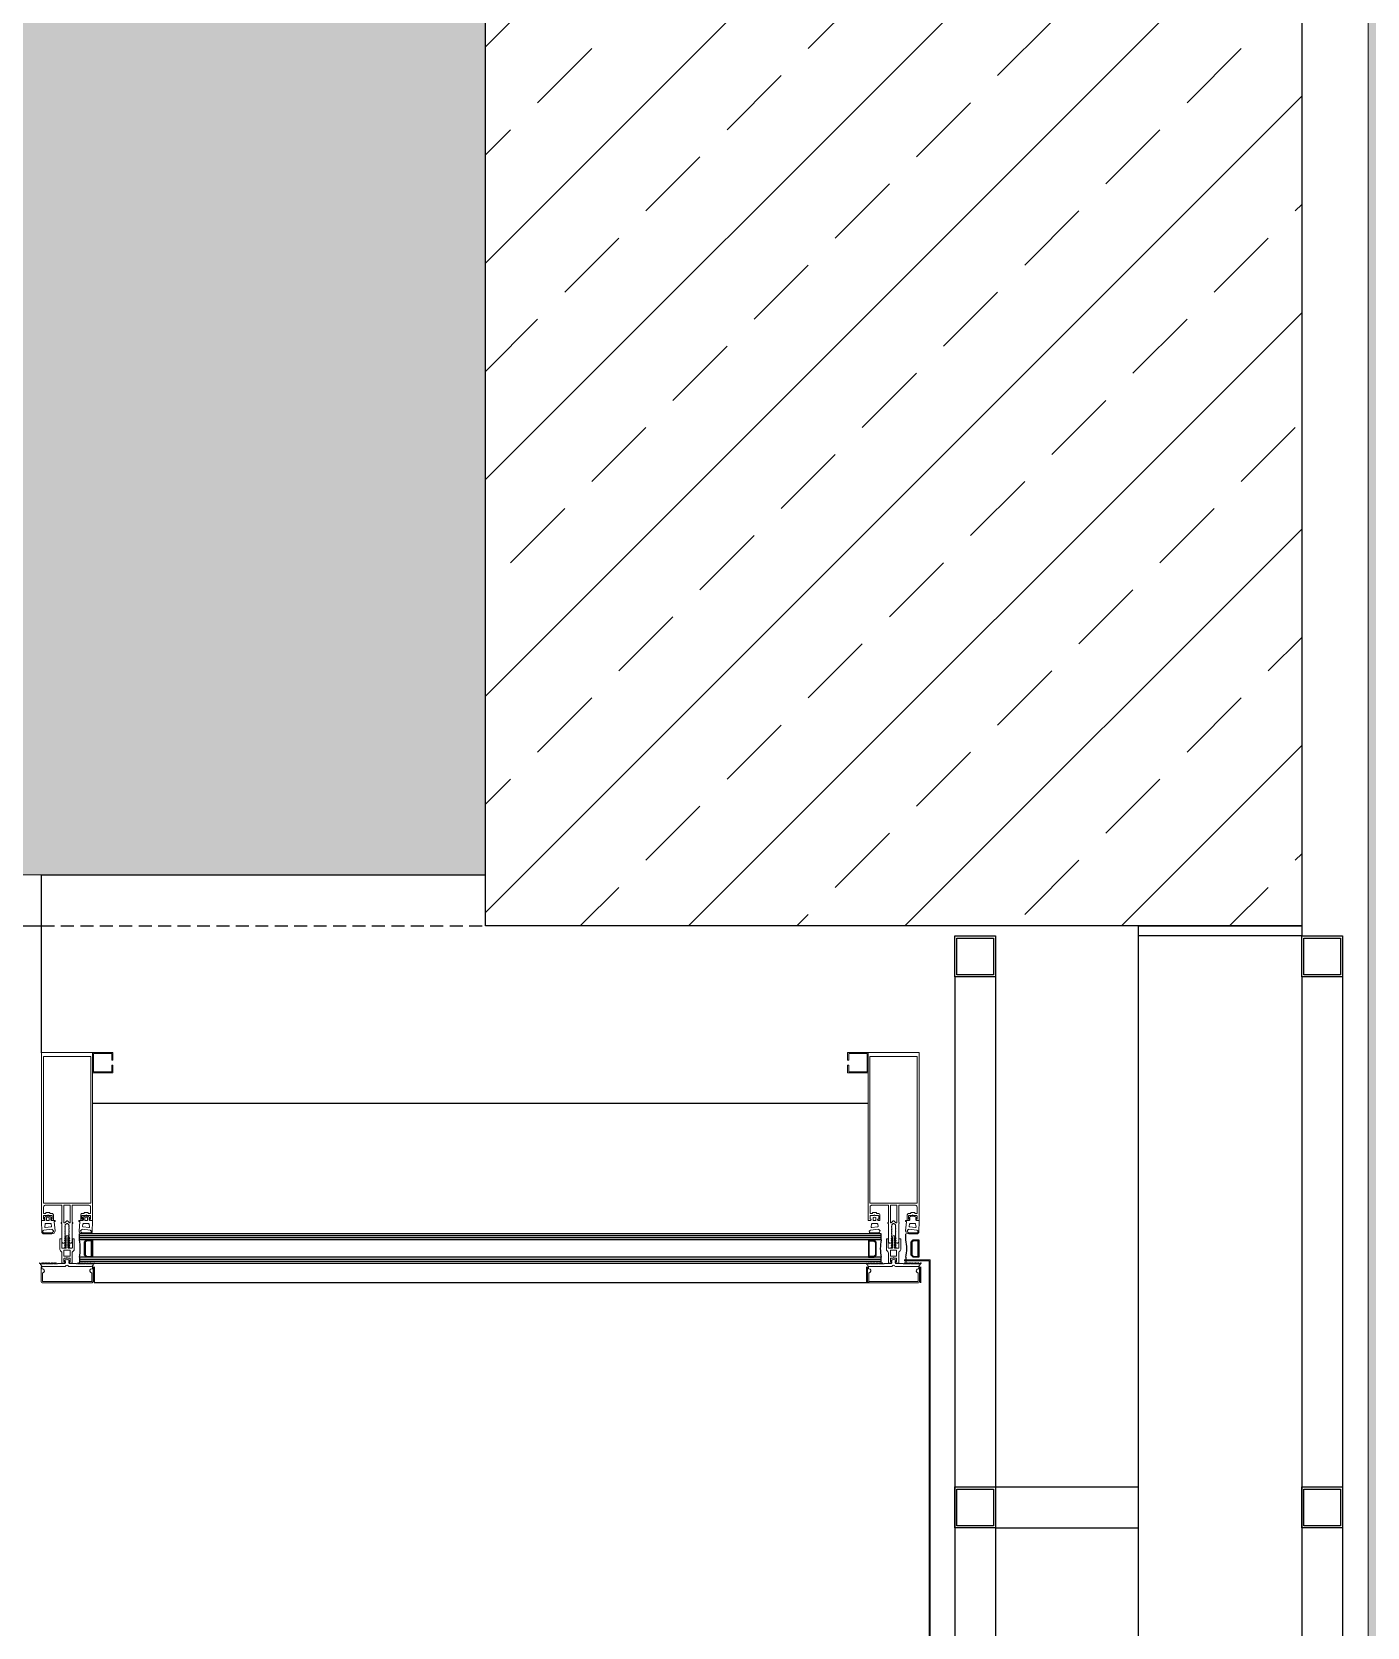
# Model space of a CAD drawing. Header units: metres. Extents: x -11920 to 1298, y -8631 to 433.
# Drawn here: x -1802.9 to -1672, y -8474.6 to -8318.3 of the extents above; entities that cross this region are included whole.
import ezdxf

# ---------------------------------------------------------------- set-up
doc = ezdxf.new("R2010")
doc.units = ezdxf.units.M
doc.header["$LTSCALE"] = 0.01
doc.header["$MEASUREMENT"] = 0
doc.linetypes.add('HIDDEN', pattern=[9.525, 6.35, -3.175])
doc.layers.get('0').update_dxf_attribs({"color": 30, "lineweight": 0})
for name, color, linetype in [('AG-ELEV-02', 152, 'Continuous'), ('AG-HIDDEN', 9, 'HIDDEN'), ('AR-STEEL', 122, 'Continuous'), ('CAM', 1, 'Continuous'), ('V-0_Hatch_Concrete', 252, 'Continuous'), ('V-2_Column', 160, 'Continuous')]:
    doc.layers.add(name, color=color, linetype=linetype)
doc.layers.add('AG-Profile_Aluminium', color=122, linetype='Continuous', lineweight=9)
doc.layers.add('DOS-AG-Floor_PVC', color=91, linetype='Continuous', lineweight=15)

# ---------------------------------------------------------------- blocks, each defined once
blk = doc.blocks.new('150714_ARSA$0$KOLON 80X120')
at = {"layer": 'V-0_Hatch_Concrete'}
h = blk.add_hatch(dxfattribs=at)
h.set_pattern_fill('ANSI33', color=256, scale=60)
h.set_pattern_definition([(45, (-19036.79, -4512.143), (-10.606602, 10.606602), []), (45, (-19026.183, -4512.143), (-10.606602, 10.606602), [7.5, -3.75])])
h.paths.add_polyline_path([(0, 100), (80, 100), (80, 0), (0, 0)])
blk.add_lwpolyline([(0, 100), (80, 100), (80, 0), (0, 0), (0, 100)])
blk = doc.blocks.new('A$C0D064DF4')
at = {"layer": 'AG-Profile_Aluminium'}
for points in [[(410.5, -1327.3), (436, -1327.3), (436, -3249.6)], [(435, -3250.6), (435, -1328.3), (410.5, -1328.3)]]:
    blk.add_lwpolyline(points, dxfattribs=at)
blk = doc.blocks.new('A$C671812AB')
at = {"layer": 'AG-ELEV-02', "ltscale": 2.5}
for p, q in [((6993.9, -3273.1), (6993.9, -3098.5)), ((6993.9, -3098.5), (7428.9, -3098.5)), ((5753.9, -3148.5), (6993.9, -3148.5)), ((7803.9, -3322.6), (7043.9, -3322.6))]:
    blk.add_line(p, q, dxfattribs=at)
at = {"layer": 'AG-ELEV-02'}
for p, q in [((8068.9, -5174.1), (8068.9, -3158.5)), ((7888.9, -3198.5), (7888.9, -5334.1)), ((7928.9, -3198.5), (7928.9, -5334.1)), ((8228.9, -3198.5), (8228.9, -5174.1)), ((8268.9, -3198.5), (8268.9, -5334.1)), ((7045.4, -3482.8), (7045.4, -3498.5)), ((7802.5, -3482.8), (7802.5, -3498.5)), ((7855.4, -3482.8), (7855.4, -3498.5)), ((7805, -3498.5), (7045.4, -3498.5)), ((7928.9, -3698.5), (8068.9, -3698.5)), ((7928.9, -3738.5), (8068.9, -3738.5))]:
    blk.add_line(p, q, dxfattribs=at)
blk.add_lwpolyline([(8068.9, -3148.5), (8228.9, -3148.5), (8228.9, -3158.5), (8068.9, -3158.5)], close=True, dxfattribs=at)
at = {"layer": 'AG-HIDDEN', "ltscale": 200}
blk.add_line((6993.9, -3148.5), (7428.9, -3148.5), dxfattribs=at)
at = {"layer": 'AG-Profile_Aluminium'}
for points in [[(7034.7, -3436.3), (7034.3, -3437.1, -0.280185), (7033.9, -3437.4), (7032.8, -3437.4, -0.414214), (7032.3, -3436.9), (7032.3, -3431.9, -0.414214), (7033.8, -3430.4), (7035.7, -3430.4), (7035.7, -3429.9, -0.414214), (7036.2, -3429.4), (7039.2, -3429.4, -0.414214), (7039.7, -3429.9), (7039.7, -3430.4), (7041.9, -3430.4), (7041.9, -3423.9, 0.414214), (7040.4, -3422.4), (7023.9, -3422.4), (7023.9, -3439.4), (7024.5, -3439.4), (7024.5, -3440.2, -0.414898), (7024.3, -3440.4), (7023.9, -3440.4), (7023.9, -3458.4), (7022.9, -3459.4), (7022, -3459.4, -0.401727), (7020.7, -3458.3), (7021.2, -3458), (7020.7, -3457.7), (7020.7, -3456.9), (7020.7, -3456.9), (7021.2, -3456.6), (7020.7, -3456.3), (7020.7, -3455.4), (7021.2, -3455.2), (7020.7, -3454.9), (7020.7, -3454), (7021.2, -3453.7), (7020.7, -3453.5), (7020.7, -3452.6), (7021.2, -3452.3), (7020.7, -3452), (7020.7, -3451.2), (7021.2, -3450.9), (7020.7, -3450.6), (7020.7, -3449.8), (7021.2, -3449.5), (7020.7, -3449.2), (7020.7, -3448.4), (7021.2, -3448.1), (7020.7, -3447.8), (7020.7, -3447), (7021.2, -3446.7), (7020.7, -3446.4), (7020.7, -3445.6), (7021.2, -3445.3), (7020.7, -3445), (7020.7, -3444.2), (7021.2, -3443.9), (7020.7, -3443.6), (7020.7, -3442.7), (7021.2, -3442.5), (7020.7, -3442.2), (7020.7, -3441.7), (7019.3, -3440.3, 0.414204), (7018.6, -3440.3), (7017.1, -3441.7), (7017.1, -3442.9), (7016.6, -3443.2), (7017.1, -3443.4), (7017.1, -3444.3), (7016.6, -3444.6), (7017.1, -3444.9), (7017.1, -3445.7), (7016.6, -3446), (7017.1, -3446.3), (7017.1, -3447.1), (7016.6, -3447.4), (7017.1, -3447.7), (7017.1, -3448.5), (7016.6, -3448.8), (7017.1, -3449.1), (7017.1, -3449.9), (7016.6, -3450.2), (7017.1, -3450.5), (7017.1, -3451.3), (7016.6, -3451.6), (7017.1, -3451.9), (7017.1, -3452.8), (7016.6, -3453), (7017.1, -3453.3), (7017.1, -3454.2), (7016.6, -3454.5), (7017.1, -3454.7), (7017.1, -3455.6), (7016.6, -3455.9), (7017.1, -3456.2), (7017.1, -3457), (7016.6, -3457.3), (7017.1, -3457.6), (7017.1, -3458.4), (7016.6, -3458.7), (7016.9, -3458.9, -0.259555), (7016, -3459.4), (7014.9, -3459.4), (7013.9, -3458.4), (7013.9, -3440.4), (7013.5, -3440.4, -0.414214), (7013.3, -3440.2), (7013.3, -3439.4), (7013.9, -3439.4), (7013.9, -3422.4), (6997.4, -3422.4, 0.414214), (6995.9, -3423.9), (6995.9, -3430.4), (6998.1, -3430.4), (6998.1, -3429.9, -0.414214), (6998.6, -3429.4), (7001.6, -3429.4, -0.414214), (7002.1, -3429.9), (7002.1, -3430.4), (7004, -3430.4, -0.414214), (7005.5, -3431.9), (7005.5, -3436.9, -0.414214), (7005, -3437.4), (7004, -3437.4, -0.280185), (7003.6, -3437.1), (7003.1, -3436.3), (7003.1, -3435.9), (7004.3, -3435.9), (7004.3, -3432.9, 0.414214), (7003.8, -3432.4), (7000.6, -3432.4), (7000.1, -3431.9), (6999.6, -3432.4), (6996.4, -3432.4, 0.414214), (6995.9, -3432.9), (6995.9, -3435.9), (6997.1, -3435.9), (6997.1, -3436.3), (6996.7, -3437.1, -0.280185), (6996.3, -3437.4), (6994.4, -3437.4, -0.414214), (6993.9, -3436.9), (6993.9, -3273.1, -0.414214), (6994.4, -3272.6), (7043.4, -3272.6, -0.400911), (7043.9, -3273.1), (7043.9, -3436.9, -0.414214), (7043.4, -3437.4), (7041.6, -3437.4, -0.280185), (7041.2, -3437.1), (7040.7, -3436.3), (7040.7, -3435.9), (7041.9, -3435.9), (7041.9, -3432.9, 0.414214), (7041.4, -3432.4), (7038.2, -3432.4), (7037.7, -3431.9), (7037.2, -3432.4), (7034, -3432.4, 0.414214), (7033.5, -3432.9), (7033.5, -3435.9), (7034.7, -3435.9)], [(7844.7, -3436.3), (7844.3, -3437.1, -0.280185), (7843.9, -3437.4), (7842.8, -3437.4, -0.414214), (7842.3, -3436.9), (7842.3, -3431.9, -0.414214), (7843.8, -3430.4), (7845.7, -3430.4), (7845.7, -3429.9, -0.414214), (7846.2, -3429.4), (7849.2, -3429.4, -0.414214), (7849.7, -3429.9), (7849.7, -3430.4), (7851.9, -3430.4), (7851.9, -3423.9, 0.414214), (7850.4, -3422.4), (7833.9, -3422.4), (7833.9, -3439.4), (7834.5, -3439.4), (7834.5, -3440.2, -0.414898), (7834.3, -3440.4), (7833.9, -3440.4), (7833.9, -3458.4), (7832.9, -3459.4), (7832, -3459.4, -0.401727), (7830.7, -3458.3), (7831.2, -3458), (7830.7, -3457.7), (7830.7, -3456.9), (7830.7, -3456.9), (7831.2, -3456.6), (7830.7, -3456.3), (7830.7, -3455.4), (7831.2, -3455.2), (7830.7, -3454.9), (7830.7, -3454), (7831.2, -3453.7), (7830.7, -3453.5), (7830.7, -3452.6), (7831.2, -3452.3), (7830.7, -3452), (7830.7, -3451.2), (7831.2, -3450.9), (7830.7, -3450.6), (7830.7, -3449.8), (7831.2, -3449.5), (7830.7, -3449.2), (7830.7, -3448.4), (7831.2, -3448.1), (7830.7, -3447.8), (7830.7, -3447), (7831.2, -3446.7), (7830.7, -3446.4), (7830.7, -3445.6), (7831.2, -3445.3), (7830.7, -3445), (7830.7, -3444.2), (7831.2, -3443.9), (7830.7, -3443.6), (7830.7, -3442.7), (7831.2, -3442.5), (7830.7, -3442.2), (7830.7, -3441.7), (7829.3, -3440.3, 0.414204), (7828.6, -3440.3), (7827.1, -3441.7), (7827.1, -3442.9), (7826.6, -3443.2), (7827.1, -3443.4), (7827.1, -3444.3), (7826.6, -3444.6), (7827.1, -3444.9), (7827.1, -3445.7), (7826.6, -3446), (7827.1, -3446.3), (7827.1, -3447.1), (7826.6, -3447.4), (7827.1, -3447.7), (7827.1, -3448.5), (7826.6, -3448.8), (7827.1, -3449.1), (7827.1, -3449.9), (7826.6, -3450.2), (7827.1, -3450.5), (7827.1, -3451.3), (7826.6, -3451.6), (7827.1, -3451.9), (7827.1, -3452.8), (7826.6, -3453), (7827.1, -3453.3), (7827.1, -3454.2), (7826.6, -3454.5), (7827.1, -3454.7), (7827.1, -3455.6), (7826.6, -3455.9), (7827.1, -3456.2), (7827.1, -3457), (7826.6, -3457.3), (7827.1, -3457.6), (7827.1, -3458.4), (7826.6, -3458.7), (7826.9, -3458.9, -0.259555), (7826, -3459.4), (7824.9, -3459.4), (7823.9, -3458.4), (7823.9, -3440.4), (7823.5, -3440.4, -0.414214), (7823.3, -3440.2), (7823.3, -3439.4), (7823.9, -3439.4), (7823.9, -3422.4), (7807.4, -3422.4, 0.414214), (7805.9, -3423.9), (7805.9, -3430.4), (7808.1, -3430.4), (7808.1, -3429.9, -0.414214), (7808.6, -3429.4), (7811.6, -3429.4, -0.414214), (7812.1, -3429.9), (7812.1, -3430.4), (7814, -3430.4, -0.414214), (7815.5, -3431.9), (7815.5, -3436.9, -0.414214), (7815, -3437.4), (7814, -3437.4, -0.280185), (7813.6, -3437.1), (7813.1, -3436.3), (7813.1, -3435.9), (7814.3, -3435.9), (7814.3, -3432.9, 0.414214), (7813.8, -3432.4), (7810.6, -3432.4), (7810.1, -3431.9), (7809.6, -3432.4), (7806.4, -3432.4, 0.414214), (7805.9, -3432.9), (7805.9, -3435.9), (7807.1, -3435.9), (7807.1, -3436.3), (7806.7, -3437.1, -0.280185), (7806.3, -3437.4), (7804.4, -3437.4, -0.414214), (7803.9, -3436.9), (7803.9, -3273.1, -0.414214), (7804.4, -3272.6), (7853.4, -3272.6, -0.400911), (7853.9, -3273.1), (7853.9, -3436.9, -0.414214), (7853.4, -3437.4), (7851.6, -3437.4, -0.280185), (7851.2, -3437.1), (7850.7, -3436.3), (7850.7, -3435.9), (7851.9, -3435.9), (7851.9, -3432.9, 0.414214), (7851.4, -3432.4), (7848.2, -3432.4), (7847.7, -3431.9), (7847.2, -3432.4), (7844, -3432.4, 0.414214), (7843.5, -3432.9), (7843.5, -3435.9), (7844.7, -3435.9)], [(7019.3, -3437.7, 0.414204), (7018.6, -3437.7), (7016.6, -3439.6, -0.668177), (7015.8, -3439.2), (7015.8, -3422.4), (7022.1, -3422.4), (7022.1, -3439.2, -0.668169), (7021.2, -3439.6)], [(7829.3, -3437.7, 0.414204), (7828.6, -3437.7), (7826.6, -3439.6, -0.668177), (7825.8, -3439.2), (7825.8, -3422.4), (7832.1, -3422.4), (7832.1, -3439.2, -0.668169), (7831.2, -3439.6)], [(7020.7, -3477.7), (7020.7, -3478.1), (7021.2, -3478.9, 0.280182), (7021.6, -3479.2), (7023.4, -3479.2, 0.414214), (7023.9, -3478.7), (7023.9, -3469.2, -0.198912), (7024.5, -3467.8), (7025.3, -3467, 0.198912), (7025.9, -3465.6), (7025.9, -3455.7, 0.414214), (7025.4, -3455.2), (7024.6, -3455.2, 0.414214), (7024.1, -3455.7), (7024.1, -3463.9, -0.414156), (7023.6, -3464.4), (7020.2, -3464.4, -0.414272), (7019.7, -3463.9), (7019.7, -3462.9, -0.414214), (7019.8, -3462.8), (7020.1, -3462.8, -0.244698), (7020.2, -3462.8), (7020.9, -3463.8, 0.414214), (7021.2, -3463.9), (7021.5, -3463.7), (7020.6, -3462.3, 0.244698), (7020.3, -3462.2), (7020, -3462.2, -0.414214), (7019.7, -3461.9), (7019.7, -3460.7, -0.414214), (7019.8, -3460.6), (7020.1, -3460.6, -0.244698), (7020.2, -3460.6), (7020.9, -3461.6, 0.414214), (7021.2, -3461.7), (7021.5, -3461.4), (7020.6, -3460.1, 0.244698), (7020.3, -3460), (7020, -3460, -0.414214), (7019.7, -3459.7), (7019.7, -3458.4, -0.414214), (7019.8, -3458.3), (7020.1, -3458.3, -0.244698), (7020.2, -3458.4), (7020.9, -3459.4, 0.414214), (7021.2, -3459.4), (7021.5, -3459.2), (7020.6, -3457.9, 0.244698), (7020.3, -3457.7), (7020, -3457.7, -0.414214), (7019.7, -3457.4), (7019.7, -3456.2, -0.414214), (7019.8, -3456.1), (7020.1, -3456.1, -0.244698), (7020.2, -3456.2), (7020.9, -3457.1, 0.414214), (7021.2, -3457.2), (7021.5, -3457), (7020.6, -3455.6, 0.244698), (7020.3, -3455.5), (7020, -3455.5, -0.414214), (7019.7, -3455.2), (7019.7, -3454, -0.414214), (7019.8, -3453.9), (7020, -3453.9, -0.244698), (7020.1, -3453.9), (7020.9, -3455.1, 0.414214), (7021.2, -3455.1), (7021.5, -3454.9), (7019.9, -3452.6, 0), (7019.9, -3452.6, 0.244698), (7019.1, -3452.2), (7018.8, -3452.2, 0.244698), (7018, -3452.6), (7016.4, -3454.9), (7016.7, -3455.1, 0.414214), (7017, -3455.1), (7017.8, -3453.9, -0.244698), (7017.9, -3453.9), (7018, -3453.9, -0.414214), (7018.1, -3454), (7018.1, -3455.2, -0.414214), (7017.8, -3455.5), (7017.5, -3455.5, 0.244698), (7017.3, -3455.6), (7016.4, -3457), (7016.7, -3457.2, 0.414214), (7017, -3457.1), (7017.7, -3456.2, -0.244698), (7017.8, -3456.1), (7018, -3456.1, -0.414214), (7018.1, -3456.2), (7018.1, -3457.4, -0.414214), (7017.8, -3457.7), (7017.5, -3457.7, 0.244698), (7017.3, -3457.9), (7016.4, -3459.2), (7016.7, -3459.4, 0.414214), (7017, -3459.4), (7017.7, -3458.4, -0.244698), (7017.8, -3458.3), (7018, -3458.3, -0.414214), (7018.1, -3458.4), (7018.1, -3459.7, -0.414214), (7017.8, -3460), (7017.5, -3460, 0.244698), (7017.3, -3460.1), (7016.4, -3461.4), (7016.7, -3461.7, 0.414214), (7017, -3461.6), (7017.7, -3460.6, -0.244698), (7017.8, -3460.6), (7018, -3460.6, -0.414214), (7018.1, -3460.7), (7018.1, -3461.9, -0.414214), (7017.8, -3462.2), (7017.5, -3462.2, 0.244698), (7017.3, -3462.3), (7016.4, -3463.7), (7016.7, -3463.9, 0.414214), (7017, -3463.8), (7017.7, -3462.8, -0.244698), (7017.8, -3462.8), (7018, -3462.8, -0.414214), (7018.1, -3462.9), (7018.1, -3463.9, -0.414214), (7017.6, -3464.4), (7014.2, -3464.4, -0.414214), (7013.7, -3463.9), (7013.7, -3455.7, 0.414214), (7013.2, -3455.2), (7012.4, -3455.2, 0.414214), (7011.9, -3455.7), (7011.9, -3465.6, 0.198912), (7012.5, -3467), (7013.3, -3467.8, -0.198912), (7013.9, -3469.2), (7013.9, -3478.7, 0.414214), (7014.4, -3479.2), (7016.3, -3479.2, 0.280182), (7016.7, -3478.9), (7017.1, -3478.1), (7017.1, -3477.7), (7015.9, -3477.7), (7015.9, -3474.7, -0.414214), (7016.4, -3474.2), (7018.4, -3474.2), (7018.9, -3473.7), (7019.4, -3474.2), (7021.4, -3474.2, -0.414214), (7021.9, -3474.7), (7021.9, -3477.7)], [(7830.7, -3477.7), (7830.7, -3478.1), (7831.2, -3478.9, 0.280182), (7831.6, -3479.2), (7833.4, -3479.2, 0.414214), (7833.9, -3478.7), (7833.9, -3469.2, -0.198912), (7834.5, -3467.8), (7835.3, -3467, 0.198912), (7835.9, -3465.6), (7835.9, -3455.7, 0.414214), (7835.4, -3455.2), (7834.6, -3455.2, 0.414214), (7834.1, -3455.7), (7834.1, -3463.9, -0.414156), (7833.6, -3464.4), (7830.2, -3464.4, -0.414272), (7829.7, -3463.9), (7829.7, -3462.9, -0.414214), (7829.8, -3462.8), (7830.1, -3462.8, -0.244698), (7830.2, -3462.8), (7830.9, -3463.8, 0.414214), (7831.2, -3463.9), (7831.5, -3463.7), (7830.6, -3462.3, 0.244698), (7830.3, -3462.2), (7830, -3462.2, -0.414214), (7829.7, -3461.9), (7829.7, -3460.7, -0.414214), (7829.8, -3460.6), (7830.1, -3460.6, -0.244698), (7830.2, -3460.6), (7830.9, -3461.6, 0.414214), (7831.2, -3461.7), (7831.5, -3461.4), (7830.6, -3460.1, 0.244698), (7830.3, -3460), (7830, -3460, -0.414214), (7829.7, -3459.7), (7829.7, -3458.4, -0.414214), (7829.8, -3458.3), (7830.1, -3458.3, -0.244698), (7830.2, -3458.4), (7830.9, -3459.4, 0.414214), (7831.2, -3459.4), (7831.5, -3459.2), (7830.6, -3457.9, 0.244698), (7830.3, -3457.7), (7830, -3457.7, -0.414214), (7829.7, -3457.4), (7829.7, -3456.2, -0.414214), (7829.8, -3456.1), (7830.1, -3456.1, -0.244698), (7830.2, -3456.2), (7830.9, -3457.1, 0.414214), (7831.2, -3457.2), (7831.5, -3457), (7830.6, -3455.6, 0.244698), (7830.3, -3455.5), (7830, -3455.5, -0.414214), (7829.7, -3455.2), (7829.7, -3454, -0.414214), (7829.8, -3453.9), (7830, -3453.9, -0.244698), (7830.1, -3453.9), (7830.9, -3455.1, 0.414214), (7831.2, -3455.1), (7831.5, -3454.9), (7829.9, -3452.6, 0), (7829.9, -3452.6, 0.244698), (7829.1, -3452.2), (7828.8, -3452.2, 0.244698), (7828, -3452.6), (7826.4, -3454.9), (7826.7, -3455.1, 0.414214), (7827, -3455.1), (7827.8, -3453.9, -0.244698), (7827.9, -3453.9), (7828, -3453.9, -0.414214), (7828.1, -3454), (7828.1, -3455.2, -0.414214), (7827.8, -3455.5), (7827.5, -3455.5, 0.244698), (7827.3, -3455.6), (7826.4, -3457), (7826.7, -3457.2, 0.414214), (7827, -3457.1), (7827.7, -3456.2, -0.244698), (7827.8, -3456.1), (7828, -3456.1, -0.414214), (7828.1, -3456.2), (7828.1, -3457.4, -0.414214), (7827.8, -3457.7), (7827.5, -3457.7, 0.244698), (7827.3, -3457.9), (7826.4, -3459.2), (7826.7, -3459.4, 0.414214), (7827, -3459.4), (7827.7, -3458.4, -0.244698), (7827.8, -3458.3), (7828, -3458.3, -0.414214), (7828.1, -3458.4), (7828.1, -3459.7, -0.414214), (7827.8, -3460), (7827.5, -3460, 0.244698), (7827.3, -3460.1), (7826.4, -3461.4), (7826.7, -3461.7, 0.414214), (7827, -3461.6), (7827.7, -3460.6, -0.244698), (7827.8, -3460.6), (7828, -3460.6, -0.414214), (7828.1, -3460.7), (7828.1, -3461.9, -0.414214), (7827.8, -3462.2), (7827.5, -3462.2, 0.244698), (7827.3, -3462.3), (7826.4, -3463.7), (7826.7, -3463.9, 0.414214), (7827, -3463.8), (7827.7, -3462.8, -0.244698), (7827.8, -3462.8), (7828, -3462.8, -0.414214), (7828.1, -3462.9), (7828.1, -3463.9, -0.414214), (7827.6, -3464.4), (7824.2, -3464.4, -0.414214), (7823.7, -3463.9), (7823.7, -3455.7, 0.414214), (7823.2, -3455.2), (7822.4, -3455.2, 0.414214), (7821.9, -3455.7), (7821.9, -3465.6, 0.198912), (7822.5, -3467), (7823.3, -3467.8, -0.198912), (7823.9, -3469.2), (7823.9, -3478.7, 0.414214), (7824.4, -3479.2), (7826.3, -3479.2, 0.280182), (7826.7, -3478.9), (7827.1, -3478.1), (7827.1, -3477.7), (7825.9, -3477.7), (7825.9, -3474.7, -0.414214), (7826.4, -3474.2), (7828.4, -3474.2), (7828.9, -3473.7), (7829.4, -3474.2), (7831.4, -3474.2, -0.414214), (7831.9, -3474.7), (7831.9, -3477.7)], [(7018.9, -3497.2), (7042.9, -3497.2, 0.415475), (7043.1, -3497), (7043.1, -3489.1), (7041.8, -3488, -0.734294), (7043.1, -3484.8, 0.180054), (7043.7, -3484.6), (7043.7, -3483.2, -1.029401), (7044.4, -3483.2), (7044.4, -3497, -0.414214), (7042.9, -3498.5), (6995, -3498.5, -0.414214), (6993.5, -3497), (6993.5, -3483.2, -1.029594), (6994.2, -3483.2), (6994.2, -3484.6, 0.18004), (6994.8, -3484.8, -0.734976), (6996.1, -3488), (6994.8, -3489.1), (6994.8, -3497, 0.415536), (6995, -3497.2)], [(7828.9, -3497.2), (7852.9, -3497.2, 0.415475), (7853.1, -3497), (7853.1, -3489.1), (7851.8, -3488, -0.734294), (7853.1, -3484.8, 0.180054), (7853.7, -3484.6), (7853.7, -3483.2, -1.029401), (7854.4, -3483.2), (7854.4, -3497, -0.414214), (7852.9, -3498.5), (7805, -3498.5, -0.414214), (7803.5, -3497), (7803.5, -3483.2, -1.029594), (7804.2, -3483.2), (7804.2, -3484.6, 0.18004), (7804.8, -3484.8, -0.734976), (7806.1, -3488), (7804.8, -3489.1), (7804.8, -3497, 0.415536), (7805, -3497.2)]]:
    blk.add_lwpolyline(points, format="xyb", close=True, dxfattribs=at)
for points in [[(7042.1, -3420.5), (6995.8, -3420.5), (6995.8, -3276.6), (7042.1, -3276.6)], [(7852.1, -3420.5), (7805.8, -3420.5), (7805.8, -3276.6), (7852.1, -3276.6)], [(7015.9, -3472.2), (7021.9, -3472.2), (7021.9, -3466.4), (7015.9, -3466.4)], [(7825.9, -3472.2), (7831.9, -3472.2), (7831.9, -3466.4), (7825.9, -3466.4)]]:
    blk.add_lwpolyline(points, close=True, dxfattribs=at)
for points in [[(7062.9, -3280.1), (7063.9, -3280.1), (7062.9, -3280.1), (7062.9, -3273.6), (7044.9, -3273.6), (7044.9, -3291.6), (7062.9, -3291.6), (7062.9, -3285.1), (7063.9, -3285.1), (7063.9, -3292.6), (7043.9, -3292.6), (7043.9, -3272.6), (7063.9, -3272.6), (7063.9, -3280.1)], [(7784.9, -3280.1), (7783.9, -3280.1), (7784.9, -3280.1), (7784.9, -3273.6), (7802.9, -3273.6), (7802.9, -3291.6), (7784.9, -3291.6), (7784.9, -3285.1), (7783.9, -3285.1), (7783.9, -3292.6), (7803.9, -3292.6), (7803.9, -3272.6), (7783.9, -3272.6), (7783.9, -3280.1)]]:
    blk.add_lwpolyline(points, dxfattribs=at)
at = {"layer": 'AG-Profile_Aluminium', "color": 9}
for points in [[(7004, -3450.4, 0.433199), (7007.2, -3447.4), (7006.3, -3438.7, -0.414214), (7006.6, -3438.4), (7007, -3438.4, 0.414214), (7007.3, -3438.1), (7007.3, -3437.7, 0.414214), (7007, -3437.4), (7004, -3437.4, -0.414214), (7003, -3436.4), (7003, -3435.1), (7004, -3435.1), (7004, -3434.6, 0.384615), (6996.2, -3434.6), (6996.2, -3435.1), (6997.3, -3435.1), (6997.3, -3436.4, -0.414214), (6996.3, -3437.4), (6993.9, -3437.4), (6994.3, -3449, 0.213288), (6995.6, -3450.4, -0.005109)], [(7001.5, -3434.3, 0.142901), (6998.8, -3434.3), (6998.8, -3437.1, 0.414214), (6999.1, -3437.4), (7001.2, -3437.4, 0.414214), (7001.5, -3437.1)], [(7033.9, -3450.4, -0.433199), (7030.7, -3447.4), (7031.5, -3438.7, 0.414214), (7031.2, -3438.4), (7030.8, -3438.4, -0.414214), (7030.5, -3438.1), (7030.5, -3437.7, -0.414214), (7030.8, -3437.4), (7033.9, -3437.4, 0.414214), (7034.9, -3436.4), (7034.9, -3435.1), (7033.8, -3435.1), (7033.8, -3434.6, -0.384615), (7041.6, -3434.6), (7041.6, -3435.1), (7040.6, -3435.1), (7040.6, -3436.4, 0.414214), (7041.6, -3437.4), (7043.9, -3437.4), (7043.6, -3449, -0.213288), (7042.3, -3450.4, 0.005109)], [(7036.4, -3434.3, -0.142901), (7039.1, -3434.3), (7039.1, -3437.1, -0.414214), (7038.8, -3437.4), (7036.7, -3437.4, -0.414214), (7036.4, -3437.1)], [(7811.5, -3434.3, 0.142901), (7808.8, -3434.3), (7808.8, -3437.1, 0.414214), (7809.1, -3437.4), (7811.2, -3437.4, 0.414214), (7811.5, -3437.1)], [(7843.9, -3450.4, -0.433199), (7840.7, -3447.4), (7841.5, -3438.7, 0.414214), (7841.2, -3438.4), (7840.8, -3438.4, -0.414214), (7840.5, -3438.1), (7840.5, -3437.7, -0.414214), (7840.8, -3437.4), (7843.9, -3437.4, 0.414214), (7844.9, -3436.4), (7844.9, -3435.1), (7843.8, -3435.1), (7843.8, -3434.6, -0.384615), (7851.6, -3434.6), (7851.6, -3435.1), (7850.6, -3435.1), (7850.6, -3436.4, 0.414214), (7851.6, -3437.4), (7853.9, -3437.4), (7853.6, -3449, -0.213288), (7852.3, -3450.4, 0.005109)], [(6995.4, -3447.4), (6995.9, -3447.4), (6996, -3446.9), (7004.3, -3445.9), (7004.3, -3446.4), (7004.8, -3446.4), (7005.7, -3447.4, -0.436697), (7003.6, -3449.4, 0.010178), (6995.6, -3449.3, -0.26621), (6995.3, -3448.7), (6994.9, -3447.9, -0.414214)], [(7003.3, -3443.5, 0.425894), (7003.7, -3442.9), (7003.4, -3440.8, 0.3686), (7002.9, -3440.4), (6997.9, -3440.4, 0.375315), (6997.4, -3440.8), (6997, -3443.6, 0.490444), (6997.6, -3444.2)], [(7042.5, -3447.4), (7041.9, -3447.4), (7041.9, -3446.9), (7033.6, -3445.9), (7033.5, -3446.4), (7033, -3446.4), (7032.2, -3447.4, 0.436697), (7034.3, -3449.4, -0.010178), (7042.3, -3449.3, 0.26621), (7042.6, -3448.7), (7043, -3447.9, 0.414214)], [(7034.6, -3443.5, -0.425894), (7034.2, -3442.9), (7034.5, -3440.8, -0.3686), (7035, -3440.4), (7040, -3440.4, -0.375315), (7040.5, -3440.8), (7040.9, -3443.6, -0.490444), (7040.3, -3444.2)], [(7805.4, -3447.4), (7805.9, -3447.4), (7806, -3446.9), (7814.3, -3445.9), (7814.3, -3446.4), (7814.8, -3446.4), (7815.7, -3447.4, -0.436697), (7813.6, -3449.4, 0.010178), (7805.6, -3449.3, -0.26621), (7805.3, -3448.7), (7804.9, -3447.9, -0.414214)], [(7813.3, -3443.5, 0.425894), (7813.7, -3442.9), (7813.4, -3440.8, 0.3686), (7812.9, -3440.4), (7807.9, -3440.4, 0.375315), (7807.4, -3440.8), (7807, -3443.6, 0.490444), (7807.6, -3444.2)], [(7852.5, -3447.4), (7851.9, -3447.4), (7851.9, -3446.9), (7843.6, -3445.9), (7843.5, -3446.4), (7843, -3446.4), (7842.2, -3447.4, 0.436697), (7844.3, -3449.4, -0.010178), (7852.3, -3449.3, 0.26621), (7852.6, -3448.7), (7853, -3447.9, 0.414214)], [(7844.6, -3443.5, -0.425894), (7844.2, -3442.9), (7844.5, -3440.8, -0.3686), (7845, -3440.4), (7850, -3440.4, -0.375315), (7850.5, -3440.8), (7850.9, -3443.6, -0.490444), (7850.3, -3444.2)], [(7032.6, -3479.1), (7032.1, -3479.9), (7031.2, -3479.9), (7031.6, -3479.1, 0.834458), (7031.1, -3479.1), (7030.6, -3479.9), (7029.7, -3479.9), (7030.1, -3479.1, 0.834458), (7029.6, -3479.1), (7029.1, -3479.9), (7028.2, -3479.9), (7028.2, -3479.6, 0.363249), (7027.9, -3479.4), (7021.6, -3479.4, -0.414214), (7020.6, -3478.4), (7020.6, -3477.6), (7021.6, -3477.6), (7021.6, -3477.1, 0.543452), (7016.2, -3477.1), (7016.2, -3477.6), (7017.3, -3477.6), (7017.3, -3478.4, -0.414214), (7016.3, -3479.4), (7009.9, -3479.4, 0.363249), (7009.7, -3479.6), (7009.6, -3479.9), (7008.7, -3479.9), (7008.2, -3479.1, 0.834458), (7007.7, -3479.1), (7008.1, -3479.9), (7007.2, -3479.9), (7006.7, -3479.1, 0.834458), (7006.2, -3479.1), (7006.6, -3479.9), (7005.7, -3479.9), (7005.2, -3479.1, 0.834458), (7004.7, -3479.1), (7005.1, -3479.9), (7004.2, -3479.9), (7003.7, -3479.1, 0.834458), (7003.2, -3479.1), (7003.6, -3479.9), (7002.7, -3479.9), (7002.2, -3479.1, 0.834458), (7001.7, -3479.1), (7002.1, -3479.9), (7001.2, -3479.9), (7000.7, -3479.1, 0.834458), (7000.2, -3479.1), (7000.6, -3479.9), (6999.7, -3479.9), (6999.2, -3479.1, 0.834458), (6998.7, -3479.1), (6999.1, -3479.9), (6998.2, -3479.9), (6997.7, -3479.1, 0.834458), (6997.2, -3479.1), (6997.6, -3479.9), (6996.7, -3479.9), (6996.2, -3479.1, 0.834458), (6995.7, -3479.1), (6996.1, -3479.9), (6995.2, -3479.9), (6994.7, -3479.1, 0.833224), (6994.2, -3479.1), (6994.2, -3479.3, -0.121295), (6994.4, -3480, -0.083975), (6992.3, -3479, 0.853065), (6992, -3479.4, -0.075674), (6993.8, -3481.7, 0.344474), (6994.8, -3482.4), (7016.7, -3482.4, 0.253164), (7017.5, -3482, -0.541002), (7020.3, -3482, 0.253164), (7021.1, -3482.4), (7043, -3482.4, 0.344474), (7044, -3481.7, -0.075525), (7045.8, -3479.3, 0.853065), (7045.5, -3478.9, -0.085692), (7043.4, -3480, -0.114183), (7043.6, -3479.2), (7043.6, -3479.1, 0.833224), (7043.1, -3479.1), (7042.6, -3479.9), (7041.7, -3479.9), (7042.1, -3479.1, 0.834458), (7041.6, -3479.1), (7041.1, -3479.9), (7040.2, -3479.9), (7040.6, -3479.1, 0.834458), (7040.1, -3479.1), (7039.6, -3479.9), (7038.7, -3479.9), (7039.1, -3479.1, 0.834458), (7038.6, -3479.1), (7038.1, -3479.9), (7037.2, -3479.9), (7037.6, -3479.1, 0.834458), (7037.1, -3479.1), (7036.6, -3479.9), (7035.7, -3479.9), (7036.1, -3479.1, 0.834458), (7035.6, -3479.1), (7035.1, -3479.9), (7034.2, -3479.9), (7034.6, -3479.1, 0.834458), (7034.1, -3479.1), (7033.6, -3479.9), (7032.7, -3479.9), (7033.1, -3479.1, 0.834458)], [(7842.6, -3479.1), (7842.1, -3479.9), (7841.2, -3479.9), (7841.6, -3479.1, 0.834458), (7841.1, -3479.1), (7840.6, -3479.9), (7839.7, -3479.9), (7840.1, -3479.1, 0.834458), (7839.6, -3479.1), (7839.1, -3479.9), (7838.2, -3479.9), (7838.2, -3479.6, 0.363249), (7837.9, -3479.4), (7831.6, -3479.4, -0.414214), (7830.6, -3478.4), (7830.6, -3477.6), (7831.6, -3477.6), (7831.6, -3477.1, 0.543452), (7826.2, -3477.1), (7826.2, -3477.6), (7827.3, -3477.6), (7827.3, -3478.4, -0.414214), (7826.3, -3479.4), (7819.9, -3479.4, 0.363249), (7819.7, -3479.6), (7819.6, -3479.9), (7818.7, -3479.9), (7818.2, -3479.1, 0.834458), (7817.7, -3479.1), (7818.1, -3479.9), (7817.2, -3479.9), (7816.7, -3479.1, 0.834458), (7816.2, -3479.1), (7816.6, -3479.9), (7815.7, -3479.9), (7815.2, -3479.1, 0.834458), (7814.7, -3479.1), (7815.1, -3479.9), (7814.2, -3479.9), (7813.7, -3479.1, 0.834458), (7813.2, -3479.1), (7813.6, -3479.9), (7812.7, -3479.9), (7812.2, -3479.1, 0.834458), (7811.7, -3479.1), (7812.1, -3479.9), (7811.2, -3479.9), (7810.7, -3479.1, 0.834458), (7810.2, -3479.1), (7810.6, -3479.9), (7809.7, -3479.9), (7809.2, -3479.1, 0.834458), (7808.7, -3479.1), (7809.1, -3479.9), (7808.2, -3479.9), (7807.7, -3479.1, 0.834458), (7807.2, -3479.1), (7807.6, -3479.9), (7806.7, -3479.9), (7806.2, -3479.1, 0.834458), (7805.7, -3479.1), (7806.1, -3479.9), (7805.2, -3479.9), (7804.7, -3479.1, 0.833224), (7804.2, -3479.1), (7804.2, -3479.3, -0.121295), (7804.4, -3480, -0.083975), (7802.3, -3479, 0.853065), (7802, -3479.4, -0.075674), (7803.8, -3481.7, 0.344474), (7804.8, -3482.4), (7826.7, -3482.4, 0.253164), (7827.5, -3482, -0.541002), (7830.3, -3482, 0.253164), (7831.1, -3482.4), (7853, -3482.4, 0.344474), (7854, -3481.7, -0.075525), (7855.8, -3479.3, 0.853065), (7855.5, -3478.9, -0.085692), (7853.4, -3480, -0.114183), (7853.6, -3479.2), (7853.6, -3479.1, 0.833224), (7853.1, -3479.1), (7852.6, -3479.9), (7851.7, -3479.9), (7852.1, -3479.1, 0.834458), (7851.6, -3479.1), (7851.1, -3479.9), (7850.2, -3479.9), (7850.6, -3479.1, 0.834458), (7850.1, -3479.1), (7849.6, -3479.9), (7848.7, -3479.9), (7849.1, -3479.1, 0.834458), (7848.6, -3479.1), (7848.1, -3479.9), (7847.2, -3479.9), (7847.6, -3479.1, 0.834458), (7847.1, -3479.1), (7846.6, -3479.9), (7845.7, -3479.9), (7846.1, -3479.1, 0.834458), (7845.6, -3479.1), (7845.1, -3479.9), (7844.2, -3479.9), (7844.6, -3479.1, 0.834458), (7844.1, -3479.1), (7843.6, -3479.9), (7842.7, -3479.9), (7843.1, -3479.1, 0.834458)]]:
    blk.add_lwpolyline(points, format="xyb", close=True, dxfattribs=at)
at = {"layer": 'AR-STEEL'}
for points in [[(7888.9, -3158.5), (7928.9, -3158.5), (7928.9, -3198.5), (7888.9, -3198.5)], [(7890.9, -3160.5), (7926.9, -3160.5), (7926.9, -3196.5), (7890.9, -3196.5)], [(8228.9, -3158.5), (8268.9, -3158.5), (8268.9, -3198.5), (8228.9, -3198.5)], [(8230.9, -3160.5), (8266.9, -3160.5), (8266.9, -3196.5), (8230.9, -3196.5)], [(7888.9, -3698.5), (7928.9, -3698.5), (7928.9, -3738.5), (7888.9, -3738.5)], [(7890.9, -3700.5), (7926.9, -3700.5), (7926.9, -3736.5), (7890.9, -3736.5)], [(8228.9, -3698.5), (8268.9, -3698.5), (8268.9, -3738.5), (8228.9, -3738.5)], [(8230.9, -3700.5), (8266.9, -3700.5), (8266.9, -3736.5), (8230.9, -3736.5)]]:
    blk.add_lwpolyline(points, close=True, dxfattribs=at)
at = {"layer": 'CAM'}
for p, q in [((7031, -3456.4), (7031, -3450.4)), ((7816.9, -3450.4), (7031, -3450.4)), ((7816.9, -3452.4), (7031, -3452.4)), ((7816.9, -3454.4), (7031, -3454.4)), ((7816.9, -3456.4), (7816.9, -3450.4)), ((7841, -3456.4), (7841, -3450.4)), ((7816.9, -3456.4), (7031, -3456.4)), ((7031, -3473.4), (7031, -3479.4)), ((7816.9, -3473.4), (7031, -3473.4)), ((7816.9, -3475.4), (7031, -3475.4)), ((7816.9, -3477.4), (7031, -3477.4)), ((7816.9, -3479.4), (7031, -3479.4)), ((7816.9, -3479.4), (7816.9, -3473.4)), ((7841, -3473.4), (7841, -3479.4))]:
    blk.add_line(p, q, dxfattribs=at)
for points in [[(7043.7, -3456.4), (7043.7, -3473.4), (7038, -3473.4), (7036, -3471.4), (7036, -3458.4), (7038, -3456.4)], [(7043, -3457.1), (7038.3, -3457.1), (7036.7, -3458.7), (7036.7, -3471.1), (7038.3, -3472.7), (7043, -3472.7)], [(7804.2, -3456.4), (7804.2, -3473.4), (7809.9, -3473.4), (7811.9, -3471.4), (7811.9, -3458.4), (7809.9, -3456.4)], [(7804.9, -3457.1), (7809.6, -3457.1), (7811.2, -3458.7), (7811.2, -3471.1), (7809.6, -3472.7), (7804.9, -3472.7)], [(7853.7, -3456.4), (7853.7, -3473.4), (7848, -3473.4), (7846, -3471.4), (7846, -3458.4), (7848, -3456.4)], [(7853, -3457.1), (7848.3, -3457.1), (7846.7, -3458.7), (7846.7, -3471.1), (7848.3, -3472.7), (7853, -3472.7)]]:
    blk.add_lwpolyline(points, close=True, dxfattribs=at)
for centre, start, end in [((6991.7, -3464.9), 347.7895, 12.2105), ((7856.1, -3464.9), 167.7895, 192.2105), ((7801.7, -3464.9), 347.7895, 12.2105)]:
    blk.add_arc(centre, 40.2, start, end, dxfattribs=at)
blk.add_blockref('A$C0D064DF4', (7428.9, -2148.5))

msp = doc.modelspace()

# ---------------------------------------------------------------- hatches: boundary and pattern name
at = {"layer": 'DOS-AG-Floor_PVC'}
h = msp.add_hatch(dxfattribs=at)
h.set_pattern_fill('CROSS', color=256, scale=100, style=0)
h.set_pattern_definition([(0, (-1930.435, -7585.879), (25, 25), [12.5, -37.5]), (90, (-1924.185, -7592.129), (-25, 25), [12.5, -37.5])])
h.paths.add_polyline_path([(-1178.93, -8368.12), (-1178.93, -8568.12), (-1628.93, -8568.12), (-1628.93, -8368.12)], flags=16)
edge = h.paths.add_edge_path()
edge.add_line((-1671.93, -8624.41), (-1134.91, -8624.41))
edge.add_line((-1134.91, -8624.41), (-1134.83, -8285.98))
edge.add_line((-1134.83, -8285.98), (-1134.83, -8285.88))
edge.add_line((-1134.83, -8285.88), (-1091.93, -8285.88))
edge.add_line((-1091.93, -8285.88), (-1091.93, -8406.82))
edge.add_arc((-1090.05, -8155.21), 251.62, 269.5712, 359.8465)
edge.add_line((-838.44, -8155.88), (-838.44, -7585.88))
edge.add_line((-838.44, -7585.88), (-1930.44, -7585.88))
edge.add_line((-1930.44, -7585.88), (-1930.44, -7174.88))
edge.add_line((-1930.44, -7174.88), (-1911.51, -7174.88))
edge.add_line((-1911.51, -7174.88), (-1911.44, -7174.88))
edge.add_line((-1911.44, -7174.88), (-1911.44, -7084.88))
edge.add_line((-1911.44, -7084.88), (-1930.44, -7084.88))
edge.add_line((-1930.44, -7084.88), (-1930.44, -6982.88))
edge.add_line((-1930.44, -6982.88), (-1911.44, -6982.88))
edge.add_line((-1911.44, -6982.88), (-1911.44, -6872.88))
edge.add_line((-1911.44, -6872.88), (-1930.44, -6872.88))
edge.add_line((-1930.44, -6872.88), (-1930.44, -6822.88))
edge.add_line((-1930.44, -6822.88), (-1911.44, -6822.88))
edge.add_line((-1911.44, -6822.88), (-1911.44, -6732.88))
edge.add_line((-1911.44, -6732.88), (-1930.44, -6732.88))
edge.add_line((-1930.44, -6732.88), (-1930.44, -6625.88))
edge.add_line((-1930.44, -6625.88), (-1584.44, -6625.88))
edge.add_line((-1584.44, -6625.88), (-1584.44, -6467.88))
edge.add_line((-1584.44, -6467.88), (-2135.44, -6467.88))
edge.add_line((-2135.44, -6467.88), (-2135.44, -7500.88))
edge.add_line((-2135.44, -7500.88), (-3578.44, -7500.88))
edge.add_line((-3578.44, -7500.88), (-3578.44, -7460.88))
edge.add_line((-3578.44, -7460.88), (-3848.44, -7460.88))
edge.add_line((-3848.44, -7460.88), (-3848.44, -7500.88))
edge.add_line((-3848.44, -7500.88), (-4013.44, -7500.88))
edge.add_line((-4013.44, -7500.88), (-4013.44, -7460.88))
edge.add_line((-4013.44, -7460.88), (-4283.44, -7460.88))
edge.add_line((-4283.44, -7460.88), (-4283.44, -7500.88))
edge.add_line((-4283.44, -7500.88), (-4341.44, -7500.88))
edge.add_line((-4341.44, -7500.88), (-4341.44, -8015.88))
edge.add_line((-4341.44, -8015.88), (-4198.44, -8015.88))
edge.add_line((-4198.44, -8015.88), (-4198.44, -8095.88))
edge.add_line((-4198.44, -8095.88), (-4278.44, -8095.88))
edge.add_line((-4278.44, -8095.88), (-4278.44, -8305.88))
edge.add_line((-4278.44, -8305.88), (-4198.44, -8305.88))
edge.add_line((-4198.44, -8305.88), (-4198.44, -8400.88))
edge.add_line((-4198.44, -8400.88), (-3438.44, -8400.88))
edge.add_line((-3438.44, -8400.88), (-3438.44, -8305.88))
edge.add_line((-3438.44, -8305.88), (-3358.44, -8305.88))
edge.add_line((-3358.44, -8305.88), (-3358.44, -8400.88))
edge.add_line((-3358.44, -8400.88), (-2764.38, -8400.88))
edge.add_line((-2764.38, -8400.88), (-2764.38, -8385.41))
edge.add_line((-2764.38, -8385.41), (-2598.44, -8385.41))
edge.add_line((-2598.44, -8385.41), (-2598.44, -8306.21))
edge.add_line((-2598.44, -8306.21), (-3018.44, -8305.88))
edge.add_line((-3018.44, -8305.88), (-3018.44, -8115.88))
edge.add_line((-3018.44, -8115.88), (-3118.44, -8115.88))
edge.add_line((-3118.44, -8115.88), (-3118.44, -8110.88))
edge.add_line((-3118.44, -8110.88), (-3138.44, -8110.88))
edge.add_line((-3138.44, -8110.88), (-3138.44, -7957.88))
edge.add_line((-3138.44, -7957.88), (-3118.44, -7957.88))
edge.add_line((-3118.44, -7957.88), (-3118.44, -7952.88))
edge.add_line((-3118.44, -7952.88), (-3018.44, -7952.88))
edge.add_line((-3018.44, -7952.88), (-3018.44, -7915.88))
edge.add_line((-3018.44, -7915.88), (-2053.44, -7915.88))
edge.add_line((-2053.44, -7915.88), (-2053.44, -7952.88))
edge.add_line((-2053.44, -7952.88), (-1953.44, -7952.88))
edge.add_line((-1953.44, -7952.88), (-1953.44, -7957.88))
edge.add_line((-1953.44, -7957.88), (-1933.44, -7957.88))
edge.add_line((-1933.44, -7957.88), (-1933.44, -8263.88))
edge.add_line((-1933.44, -8263.88), (-1953.44, -8263.88))
edge.add_line((-1953.44, -8263.88), (-1953.44, -8268.88))
edge.add_line((-1953.44, -8268.88), (-2053.44, -8268.88))
edge.add_line((-2053.44, -8268.88), (-2053.44, -8305.88))
edge.add_line((-2053.44, -8305.88), (-2518.44, -8305.88))
edge.add_line((-2518.44, -8305.88), (-2518.44, -8385.51))
edge.add_line((-2518.44, -8385.51), (-2142.49, -8385.41))
edge.add_line((-2142.49, -8385.41), (-2142.49, -8406.48))
edge.add_line((-2142.49, -8406.48), (-2139.59, -8406.48))
edge.add_line((-2139.59, -8406.48), (-2139.59, -8406.82))
edge.add_line((-2139.59, -8406.82), (-2135.93, -8400.88))
edge.add_line((-2135.93, -8400.88), (-1758.44, -8400.88))
edge.add_line((-1758.44, -8400.88), (-1758.44, -8305.88))
edge.add_line((-1758.44, -8305.88), (-1714.93, -8305.88))
edge.add_line((-1714.93, -8305.88), (-1714.93, -8285.88))
edge.add_line((-1714.93, -8285.88), (-1671.93, -8285.88))
edge.add_line((-1671.93, -8285.88), (-1671.93, -8624.41))

# ---------------------------------------------------------------- linework, layer by layer
msp.add_lwpolyline([(-2518.44, -8385.51), (-2142.49, -8385.41), (-2142.49, -8406.48), (-2139.59, -8406.48), (-2139.59, -8406.82), (-2135.93, -8400.88), (-1758.44, -8400.88), (-1758.44, -8305.88), (-1714.93, -8305.88), (-1714.93, -8285.88), (-1671.93, -8285.88), (-1671.93, -8624.41), (-1134.93, -8624.41), (-1134.93, -8285.98), (-1134.93, -8285.88), (-1091.93, -8285.88), (-1091.93, -8406.82, 0.415622), (-838.44, -8155.88), (-838.44, -7585.88), (-1930.44, -7585.88), (-1930.44, -7174.88)], format="xyb", dxfattribs=at)

# ---------------------------------------------------------------- block references
at = {"xscale": 0.1, "yscale": 0.1, "zscale": 0.1}
msp.add_blockref('A$C671812AB', (-2501.33, -8091.02), dxfattribs=at)
at = {"layer": 'V-2_Column', "lineweight": -2, "transparency": 33554610}
msp.add_blockref('150714_ARSA$0$KOLON 80X120', (-1758.44, -8405.88), dxfattribs=at)

doc.saveas('drawing.dxf')
